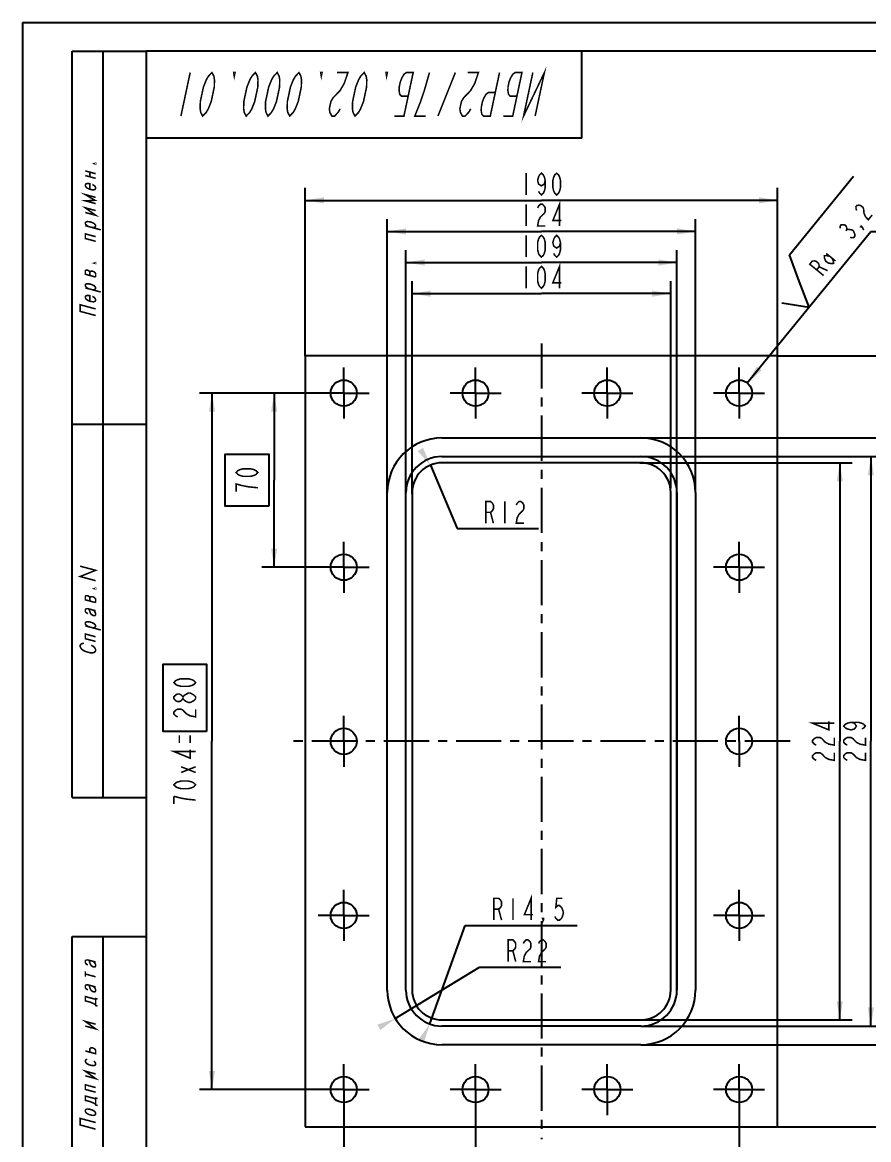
# Model space of a CAD drawing. Header units: millimetres. Extents: x 0 to 210, y 0 to 297.
# Drawn here: x 0 to 136.2, y 117.3 to 297 of the extents above; entities that cross this region are included whole.
import ezdxf

# ---------------------------------------------------------------- set-up
doc = ezdxf.new("R2010")
doc.units = ezdxf.units.MM
doc.header["$LTSCALE"] = 19.36
doc.linetypes.add('CENTER', pattern=[0.6, 0.375, -0.075, 0.075, -0.075])
doc.layers.get('0').update_dxf_attribs({"linetype": 'CONTINUOUS'})
for name, color, linetype in [('ALL_AXIS', 7, 'CONTINUOUS'), ('ALL_DIMENSIONS', 7, 'CONTINUOUS'), ('ALL_ROUND', 7, 'CONTINUOUS'), ('ALL_SURF_FIN', 7, 'CONTINUOUS')]:
    doc.layers.add(name, color=color, linetype=linetype)
doc.styles.get("Standard").update_dxf_attribs({"font": 'txt', "width": 0.7})
doc.dimstyles.new('DIMSTYLE_2', dxfattribs={"dimtxt": 3.5, "dimasz": 3, "dimexe": 0.18, "dimexo": 0.0625, "dimgap": 0.09, "dimtad": 1, "dimlfac": 2.5, "dimdsep": 46, "dimtxsty": 'STANDARD', "dimblk": '_FILLED', "dimblk1": '_FILLED', "dimblk2": '_FILLED', "dimcen": 0.09, "dimadec": 0, "dimazin": 0, "dimtp": 0.5, "dimtm": 0.5, "dimtfac": 1, "dimtofl": 0, "dimtmove": 0, "dimatfit": 3, "dimldrblk": '_FILLED', "dimfxl": 1, "dimtolj": 1, "dimarcsym": 0})
doc.dimstyles.new('DIMSTYLE_3', dxfattribs={"dimtxt": 3.5, "dimasz": 3, "dimexe": 0.18, "dimexo": 0.0625, "dimgap": 0.09, "dimtad": 1, "dimlfac": 2.5, "dimdsep": 46, "dimtxsty": 'STANDARD', "dimblk": '_FILLED', "dimblk1": '_FILLED', "dimblk2": '_FILLED', "dimcen": 0.09, "dimadec": 0, "dimazin": 0, "dimtp": 0.3, "dimtm": 0.3, "dimtfac": 1, "dimtofl": 0, "dimtmove": 0, "dimatfit": 3, "dimldrblk": '_FILLED', "dimfxl": 1, "dimtolj": 1, "dimarcsym": 0})
doc.dimstyles.new('DIMSTYLE_4', dxfattribs={"dimtxt": 3.5, "dimasz": 3, "dimexe": 0.18, "dimexo": 0.0625, "dimgap": 0.09, "dimtad": 1, "dimlfac": 2.5, "dimdsep": 46, "dimtxsty": 'STANDARD', "dimblk": '_FILLED', "dimblk1": '_FILLED', "dimblk2": '_FILLED', "dimcen": 0.09, "dimadec": 0, "dimazin": 0, "dimtp": 0.2, "dimtm": 0.2, "dimtfac": 1, "dimtofl": 0, "dimtmove": 0, "dimatfit": 3, "dimldrblk": '_FILLED', "dimfxl": 1, "dimtolj": 1, "dimarcsym": 0})
doc.dimstyles.new('DIMSTYLE_5', dxfattribs={"dimtxt": 3.5, "dimasz": 3, "dimexe": 0.18, "dimexo": 0.0625, "dimgap": 0.09, "dimtad": 1, "dimtih": 1, "dimtoh": 1, "dimlfac": 2.5, "dimdsep": 46, "dimtxsty": 'STANDARD', "dimblk": '_FILLED', "dimblk1": '_FILLED', "dimblk2": '_FILLED', "dimcen": 0.09, "dimadec": 0, "dimazin": 0, "dimtp": 0.2, "dimtm": 0.2, "dimtfac": 1, "dimtofl": 0, "dimtmove": 0, "dimatfit": 3, "dimldrblk": '_FILLED', "dimfxl": 1, "dimtolj": 1, "dimarcsym": 0})

# ---------------------------------------------------------------- blocks, each defined once
blk = doc.blocks.new('_FILLED')
at = {"color": 0, "linetype": 'ByBlock'}
blk.add_solid([(0, 0), (-1, 0.167), (-1, -0.167)], dxfattribs=at)
blk = doc.blocks.new('*D2')
at = {"layer": 'ALL_DIMENSIONS', "color": 2, "linetype": 'Continuous'}
for p, q in [((45.51, 243.37), (45.51, 270.37)), ((121.51, 243.37), (121.51, 270.37)), ((45.51, 268.37), (83.51, 268.37)), ((121.51, 268.37), (83.51, 268.37))]:
    blk.add_line(p, q, dxfattribs=at)
at = {"layer": 'ALL_DIMENSIONS', "color": 2, "linetype": 'Continuous', "xscale": 3, "yscale": 3, "zscale": 3, "rotation": 180}
blk.add_blockref('_FILLED', (45.51, 268.37), dxfattribs=at)
at = {"layer": 'ALL_DIMENSIONS', "color": 2, "linetype": 'Continuous', "xscale": 3, "yscale": 3, "zscale": 3}
blk.add_blockref('_FILLED', (121.51, 268.37), dxfattribs=at)
blk = doc.blocks.new('*D3')
at = {"layer": 'ALL_DIMENSIONS', "color": 2, "linetype": 'Continuous'}
for p, q in [((121.51, 243.37), (148.51, 243.37)), ((146.51, 243.37), (146.51, 181.37)), ((146.51, 119.37), (146.51, 181.37)), ((121.51, 119.37), (148.51, 119.37))]:
    blk.add_line(p, q, dxfattribs=at)
at = {"layer": 'ALL_DIMENSIONS', "color": 2, "linetype": 'Continuous', "xscale": 3, "yscale": 3, "zscale": 3}
for p, rotation in [((146.51, 243.37), 90), ((146.51, 119.37), 270)]:
    blk.add_blockref('_FILLED', p, dxfattribs=dict(at, rotation=rotation))
blk = doc.blocks.new('*D4')
at = {"layer": 'ALL_DIMENSIONS', "color": 2, "linetype": 'Continuous'}
for p, q in [((62.71, 221.17), (62.71, 255.37)), ((104.31, 222.06), (104.31, 255.37)), ((62.71, 253.37), (83.51, 253.37)), ((104.31, 253.37), (83.51, 253.37))]:
    blk.add_line(p, q, dxfattribs=at)
at = {"layer": 'ALL_DIMENSIONS', "color": 2, "linetype": 'Continuous', "xscale": 3, "yscale": 3, "zscale": 3, "rotation": 180}
blk.add_blockref('_FILLED', (62.71, 253.37), dxfattribs=at)
at = {"layer": 'ALL_DIMENSIONS', "color": 2, "linetype": 'Continuous', "xscale": 3, "yscale": 3, "zscale": 3}
blk.add_blockref('_FILLED', (104.31, 253.37), dxfattribs=at)
blk = doc.blocks.new('*D5')
at = {"layer": 'ALL_DIMENSIONS', "color": 2, "linetype": 'Continuous'}
for p, q in [((99.35, 226.17), (133.51, 226.17)), ((131.51, 226.17), (131.51, 181.37)), ((131.51, 136.57), (131.51, 181.37)), ((99.18, 136.57), (133.51, 136.57))]:
    blk.add_line(p, q, dxfattribs=at)
at = {"layer": 'ALL_DIMENSIONS', "color": 2, "linetype": 'Continuous', "xscale": 3, "yscale": 3, "zscale": 3}
for p, rotation in [((131.51, 226.17), 90), ((131.51, 136.57), 270)]:
    blk.add_blockref('_FILLED', p, dxfattribs=dict(at, rotation=rotation))
blk = doc.blocks.new('*D6')
at = {"layer": 'ALL_DIMENSIONS', "color": 2, "linetype": 'Continuous'}
for p, q in [((65.65, 225.79), (69.94, 215.57)), ((69.94, 215.57), (72.19, 215.57)), ((72.19, 215.57), (83.04, 215.57))]:
    blk.add_line(p, q, dxfattribs=at)
at = {"layer": 'ALL_DIMENSIONS', "color": 2, "linetype": 'Continuous', "xscale": 3, "yscale": 3, "zscale": 3, "rotation": 302.6148730664}
blk.add_blockref('_FILLED', (65.65, 225.79), dxfattribs=at)
blk = doc.blocks.new('*D7')
at = {"layer": 'ALL_DIMENSIONS', "color": 2, "linetype": 'Continuous'}
for p, q in [((61.71, 141.37), (61.71, 260.37)), ((105.31, 141.37), (105.31, 260.37)), ((61.71, 258.37), (83.51, 258.37)), ((105.31, 258.37), (83.51, 258.37))]:
    blk.add_line(p, q, dxfattribs=at)
at = {"layer": 'ALL_DIMENSIONS', "color": 2, "linetype": 'Continuous', "xscale": 3, "yscale": 3, "zscale": 3, "rotation": 180}
blk.add_blockref('_FILLED', (61.71, 258.37), dxfattribs=at)
at = {"layer": 'ALL_DIMENSIONS', "color": 2, "linetype": 'Continuous', "xscale": 3, "yscale": 3, "zscale": 3}
blk.add_blockref('_FILLED', (105.31, 258.37), dxfattribs=at)
blk = doc.blocks.new('*D8')
at = {"layer": 'ALL_DIMENSIONS', "color": 2, "linetype": 'Continuous'}
for p, q in [((99.51, 227.17), (138.51, 227.17)), ((136.51, 227.17), (136.51, 181.37)), ((136.51, 135.57), (136.51, 181.37)), ((99.51, 135.57), (138.51, 135.57))]:
    blk.add_line(p, q, dxfattribs=at)
at = {"layer": 'ALL_DIMENSIONS', "color": 2, "linetype": 'Continuous', "xscale": 3, "yscale": 3, "zscale": 3}
for p, rotation in [((136.51, 227.17), 90), ((136.51, 135.57), 270)]:
    blk.add_blockref('_FILLED', p, dxfattribs=dict(at, rotation=rotation))
blk = doc.blocks.new('*D9')
at = {"layer": 'ALL_DIMENSIONS', "color": 2, "linetype": 'Continuous'}
for p, q in [((116.63, 239), (136.51, 263.37)), ((136.51, 263.37), (138.76, 263.37)), ((138.76, 263.37), (173.87, 263.37))]:
    blk.add_line(p, q, dxfattribs=at)
at = {"layer": 'ALL_DIMENSIONS', "color": 2, "linetype": 'Continuous', "xscale": 3, "yscale": 3, "zscale": 3, "rotation": 230.8067269055}
blk.add_blockref('_FILLED', (116.63, 239), dxfattribs=at)
blk = doc.blocks.new('SYM_10_BL0', base_point=(129.44, 261.71))
at = {"layer": 'ALL_SURF_FIN', "color": 2, "linetype": 'Continuous'}
for p, q in [((123.39, 259.59), (133.72, 272.24)), ((124.98, 255.36), (123.39, 259.59)), ((126.57, 251.18), (124.98, 255.36)), ((122.16, 251.9), (126.57, 251.18))]:
    blk.add_line(p, q, dxfattribs=at)
at = {"layer": 'ALL_SURF_FIN', "color": 2, "linetype": 'Continuous', "const_width": 0.25}
for points in [[(134.23, 266.75), (134.12, 267), (134.1, 267.35), (134.26, 267.54), (134.6, 267.59), (134.87, 267.53), (135.24, 267.23), (135.34, 266.98), (135.37, 266.63), (135.4, 266.29), (135.61, 265.79), (136.09, 265.24), (136.72, 266.02)], [(131.58, 263.88), (131.55, 264.22), (131.71, 264.42), (132.05, 264.46), (132.32, 264.41), (132.51, 264.26), (132.61, 264.01), (132.64, 263.66), (132.98, 263.71), (133.25, 263.65), (133.51, 263.6), (133.7, 263.45), (133.81, 263.2), (133.91, 262.95), (133.94, 262.6), (133.78, 262.41), (133.44, 262.36), (133.17, 262.42)], [(135.13, 264.06), (134.87, 264.12), (134.95, 264.22), (135.13, 264.06), (135.35, 263.57)], [(132.48, 263.47), (132.64, 263.66)], [(130.25, 259.08), (130.47, 258.58), (130.49, 258.23), (130.15, 258.19), (129.62, 258.3), (129.24, 258.6), (129.03, 259.1), (129.01, 259.44), (129.35, 259.49), (129.88, 259.38)], [(129.32, 259.83), (130.81, 258.62)], [(128.9, 256.28), (126.67, 258.1), (127.07, 258.59), (127.41, 258.63), (127.68, 258.58), (128.05, 258.27), (128.16, 258.02), (128.18, 257.68), (127.79, 257.19)], [(128.18, 257.68), (129.54, 257.06)]]:
    blk.add_lwpolyline(points, dxfattribs=at)
blk = doc.blocks.new('*D10')
at = {"layer": 'ALL_DIMENSIONS', "color": 2, "linetype": 'Continuous'}
for p, q in [((99.51, 230.17), (143.51, 230.17)), ((141.51, 230.17), (141.51, 181.37)), ((141.51, 132.57), (141.51, 181.37)), ((99.51, 132.57), (143.51, 132.57))]:
    blk.add_line(p, q, dxfattribs=at)
at = {"layer": 'ALL_DIMENSIONS', "color": 2, "linetype": 'Continuous', "xscale": 3, "yscale": 3, "zscale": 3}
for p, rotation in [((141.51, 230.17), 90), ((141.51, 132.57), 270)]:
    blk.add_blockref('_FILLED', p, dxfattribs=dict(at, rotation=rotation))
blk = doc.blocks.new('*D11')
at = {"layer": 'ALL_DIMENSIONS', "color": 2, "linetype": 'Continuous'}
for p, q in [((58.71, 221.37), (58.71, 265.37)), ((108.31, 221.37), (108.31, 265.37)), ((58.71, 263.37), (83.51, 263.37)), ((108.31, 263.37), (83.51, 263.37))]:
    blk.add_line(p, q, dxfattribs=at)
at = {"layer": 'ALL_DIMENSIONS', "color": 2, "linetype": 'Continuous', "xscale": 3, "yscale": 3, "zscale": 3, "rotation": 180}
blk.add_blockref('_FILLED', (58.71, 263.37), dxfattribs=at)
at = {"layer": 'ALL_DIMENSIONS', "color": 2, "linetype": 'Continuous', "xscale": 3, "yscale": 3, "zscale": 3}
blk.add_blockref('_FILLED', (108.31, 263.37), dxfattribs=at)
blk = doc.blocks.new('*D12')
at = {"layer": 'ALL_DIMENSIONS', "color": 2, "linetype": 'Continuous'}
for p, q in [((60, 136.77), (73.53, 145.06)), ((73.53, 145.06), (75.78, 145.06)), ((75.78, 145.06), (86.63, 145.06))]:
    blk.add_line(p, q, dxfattribs=at)
at = {"layer": 'ALL_DIMENSIONS', "color": 2, "linetype": 'Continuous', "xscale": 3, "yscale": 3, "zscale": 3, "rotation": 27.7220047114}
blk.add_blockref('_FILLED', (60, 136.77), dxfattribs=at)
blk = doc.blocks.new('*D13')
at = {"layer": 'ALL_DIMENSIONS', "color": 2, "linetype": 'Continuous'}
for p, q in [((65.54, 135.91), (71.25, 151.74)), ((71.25, 151.74), (73.5, 151.74)), ((73.5, 151.74), (89.25, 151.74))]:
    blk.add_line(p, q, dxfattribs=at)
at = {"layer": 'ALL_DIMENSIONS', "color": 2, "linetype": 'Continuous', "xscale": 3, "yscale": 3, "zscale": 3, "rotation": 63.2788683513}
blk.add_blockref('_FILLED', (65.54, 135.91), dxfattribs=at)
blk = doc.blocks.new('*D14')
at = {"layer": 'ALL_DIMENSIONS', "color": 2, "linetype": 'Continuous'}
for p, q in [((47.61, 237.37), (28.51, 237.37)), ((30.51, 237.37), (30.51, 181.37)), ((30.51, 125.37), (30.51, 181.37)), ((47.61, 125.37), (28.51, 125.37))]:
    blk.add_line(p, q, dxfattribs=at)
at = {"layer": 'ALL_DIMENSIONS', "color": 2, "linetype": 'Continuous', "xscale": 3, "yscale": 3, "zscale": 3}
for p, rotation in [((30.51, 237.37), 90), ((30.51, 125.37), 270)]:
    blk.add_blockref('_FILLED', p, dxfattribs=dict(at, rotation=rotation))
blk = doc.blocks.new('*D15')
at = {"layer": 'ALL_DIMENSIONS', "color": 2, "linetype": 'Continuous'}
for p, q in [((47.61, 237.37), (38.51, 237.37)), ((40.51, 237.37), (40.51, 223.37)), ((40.51, 209.37), (40.51, 223.37)), ((47.61, 209.37), (38.51, 209.37))]:
    blk.add_line(p, q, dxfattribs=at)
at = {"layer": 'ALL_DIMENSIONS', "color": 2, "linetype": 'Continuous', "xscale": 3, "yscale": 3, "zscale": 3}
for p, rotation in [((40.51, 237.37), 90), ((40.51, 209.37), 270)]:
    blk.add_blockref('_FILLED', p, dxfattribs=dict(at, rotation=rotation))
blk = doc.blocks.new('*D16')
at = {"layer": 'ALL_DIMENSIONS', "color": 2, "linetype": 'Continuous'}
for p, q in [((51.71, 121.27), (51.71, 97.37)), ((115.31, 121.27), (115.31, 97.37)), ((51.71, 99.37), (83.51, 99.37)), ((115.31, 99.37), (83.51, 99.37))]:
    blk.add_line(p, q, dxfattribs=at)
at = {"layer": 'ALL_DIMENSIONS', "color": 2, "linetype": 'Continuous', "xscale": 3, "yscale": 3, "zscale": 3, "rotation": 180}
blk.add_blockref('_FILLED', (51.71, 99.37), dxfattribs=at)
at = {"layer": 'ALL_DIMENSIONS', "color": 2, "linetype": 'Continuous', "xscale": 3, "yscale": 3, "zscale": 3}
blk.add_blockref('_FILLED', (115.31, 99.37), dxfattribs=at)
blk = doc.blocks.new('*D17')
at = {"layer": 'ALL_DIMENSIONS', "color": 2, "linetype": 'Continuous'}
for p, q in [((51.71, 121.27), (51.71, 107.37)), ((72.91, 121.27), (72.91, 107.37)), ((51.71, 109.37), (62.31, 109.37)), ((72.91, 109.37), (62.31, 109.37))]:
    blk.add_line(p, q, dxfattribs=at)
at = {"layer": 'ALL_DIMENSIONS', "color": 2, "linetype": 'Continuous', "xscale": 3, "yscale": 3, "zscale": 3, "rotation": 180}
blk.add_blockref('_FILLED', (51.71, 109.37), dxfattribs=at)
at = {"layer": 'ALL_DIMENSIONS', "color": 2, "linetype": 'Continuous', "xscale": 3, "yscale": 3, "zscale": 3}
blk.add_blockref('_FILLED', (72.91, 109.37), dxfattribs=at)

msp = doc.modelspace()

# ---------------------------------------------------------------- linework, layer by layer
at = {"color": 7, "linetype": 'Continuous'}
for p, q in [((0, 297), (0, 0)), ((0, 297), (210, 297)), ((8, 172.3499), (8, 292.3499)), ((8, 292.3499), (20, 292.3499)), ((13, 172.3499), (13, 292.3499)), ((90, 292.3499), (20, 292.3499)), ((20, 278.3499), (20, 292.3499)), ((20, 172.3499), (20, 292.3499)), ((20, 5), (20, 292.3499)), ((205, 292.3499), (20, 292.3499)), ((90, 278.3499), (90, 292.3499)), ((90, 278.3499), (20, 278.3499)), ((45.5078, 243.3692), (45.5078, 119.3692)), ((121.5078, 243.3692), (45.5078, 243.3692)), ((121.5078, 119.3692), (121.5078, 243.3692)), ((8, 232.3499), (20, 232.3499)), ((67.5078, 230.1692), (99.5078, 230.1692)), ((67.5078, 227.1692), (99.5078, 227.1692)), ((58.7078, 141.3692), (58.7078, 221.3692)), ((61.7078, 141.3692), (61.7078, 221.3692)), ((105.3078, 221.3692), (105.3078, 141.3692)), ((108.3078, 221.3692), (108.3078, 141.3692)), ((8, 172.3499), (20, 172.3499)), ((8, 5), (8, 150)), ((8, 150), (20, 150)), ((13, 5), (13, 150)), ((20, 5), (20, 150)), ((99.5078, 135.5692), (67.5078, 135.5692)), ((99.5078, 132.5692), (67.5078, 132.5692)), ((45.5078, 119.3692), (121.5078, 119.3692))]:
    msp.add_line(p, q, dxfattribs=at)
at = {"color": 2, "linetype": 'Continuous', "const_width": 0.25}
for points in [[(82.4965, 281.9281), (83.9844, 288.9281), (80.6371, 281.9281), (82.125, 288.9281)], [(25.5121, 281.9281), (27, 288.9281)], [(30.5, 288.9281), (30.8135, 288.3448), (30.9083, 287.7614), (30.879, 286.5948), (30.3831, 284.2614), (29.9163, 283.0948), (29.5736, 282.5114), (29.0121, 281.9281), (28.6986, 282.5114), (28.6038, 283.0948), (28.6331, 284.2614), (29.129, 286.5948), (29.5958, 287.7614), (29.9385, 288.3448), (30.5, 288.9281)], [(34, 288.9281), (34.2187, 288.9281), (34.0948, 288.3448), (34, 288.9281)], [(37.5, 288.9281), (37.8135, 288.3448), (37.9083, 287.7614), (37.879, 286.5948), (37.3831, 284.2614), (36.9163, 283.0948), (36.5736, 282.5114), (36.0121, 281.9281), (35.6986, 282.5114), (35.6038, 283.0948), (35.6331, 284.2614), (36.129, 286.5948), (36.5958, 287.7614), (36.9385, 288.3448), (37.5, 288.9281)], [(41, 288.9281), (41.3135, 288.3448), (41.4083, 287.7614), (41.379, 286.5948), (40.8831, 284.2614), (40.4163, 283.0948), (40.0736, 282.5114), (39.5121, 281.9281), (39.1986, 282.5114), (39.1038, 283.0948), (39.1331, 284.2614), (39.629, 286.5948), (40.0958, 287.7614), (40.4385, 288.3448), (41, 288.9281)], [(44.5, 288.9281), (44.8135, 288.3448), (44.9083, 287.7614), (44.879, 286.5948), (44.3831, 284.2614), (43.9163, 283.0948), (43.5736, 282.5114), (43.0121, 281.9281), (42.6986, 282.5114), (42.6038, 283.0948), (42.6331, 284.2614), (43.129, 286.5948), (43.5958, 287.7614), (43.9385, 288.3448), (44.5, 288.9281)], [(48, 288.9281), (48.2188, 288.9281), (48.0948, 288.3448), (48, 288.9281)], [(51.1351, 283.0948), (50.7923, 282.5114), (50.2308, 281.9281), (49.7934, 281.9281), (49.4798, 282.5114), (49.3851, 283.0948), (49.6331, 284.2614), (49.9758, 284.8448), (50.5373, 285.4281), (51.0988, 286.0114), (51.7843, 287.1781), (52.375, 288.9281), (50.625, 288.9281)], [(55, 288.9281), (55.3135, 288.3448), (55.4083, 287.7614), (55.379, 286.5948), (54.8831, 284.2614), (54.4163, 283.0948), (54.0736, 282.5114), (53.5121, 281.9281), (53.1986, 282.5114), (53.1038, 283.0948), (53.1331, 284.2614), (53.629, 286.5948), (54.0958, 287.7614), (54.4385, 288.3448), (55, 288.9281)], [(58.5, 288.9281), (58.7187, 288.9281), (58.5948, 288.3448), (58.5, 288.9281)], [(62.0691, 285.1364), (60.9753, 285.1364), (60.7092, 285.4281), (60.6144, 286.0114), (60.629, 286.5948), (60.815, 287.4698), (61.0484, 288.0531), (61.3911, 288.6364), (61.7812, 288.9281), (62.875, 288.9281), (61.3871, 281.9281), (59.8558, 281.9281)], [(65.5, 288.9281), (64.6613, 286.0114), (64.0706, 284.2614), (63.6038, 283.0948), (63.1371, 281.9281), (64.8871, 281.9281)], [(69.6562, 288.9281), (66.8559, 281.9281)], [(72.1351, 283.0948), (71.7923, 282.5114), (71.2309, 281.9281), (70.7934, 281.9281), (70.4798, 282.5114), (70.3851, 283.0948), (70.6331, 284.2614), (70.9758, 284.8448), (71.5373, 285.4281), (72.0988, 286.0114), (72.7843, 287.1781), (73.375, 288.9281), (71.625, 288.9281)], [(76.0837, 285.7198), (74.9899, 285.7198), (74.5998, 285.4281), (74.2571, 284.8448), (74.0237, 284.2614), (73.8377, 283.3864), (73.8231, 282.8031), (73.9178, 282.2198), (74.184, 281.9281), (75.2777, 281.9281), (76.7656, 288.9281)], [(79.5691, 285.1364), (78.4753, 285.1364), (78.2092, 285.4281), (78.1144, 286.0114), (78.129, 286.5948), (78.315, 287.4698), (78.5484, 288.0531), (78.8911, 288.6364), (79.2812, 288.9281), (80.375, 288.9281), (78.8871, 281.9281), (77.3559, 281.9281)], [(10.1274, 273.109), (11.7941, 272.6624)], [(11.7941, 274.3499), (11.7941, 274.2249), (11.5858, 274.2807), (11.7941, 274.3499)], [(10.1274, 272.359), (11.7941, 271.9124)], [(10.8566, 272.1636), (10.8566, 272.9136)], [(11.7941, 267.8499), (10.1274, 268.2965), (11.6899, 268.3778), (10.1274, 269.2965), (11.7941, 268.8499)], [(11.2733, 270.9269), (11.4816, 270.8086), (11.6899, 270.6278), (11.7941, 270.4124), (11.7941, 270.2874), (11.6899, 270.1278), (11.4816, 270.0586), (11.1691, 270.0799), (10.7524, 270.1915), (10.4399, 270.3377), (10.2316, 270.5186), (10.1274, 270.734), (10.1274, 270.859), (10.2316, 271.0186), (10.4399, 271.0877), (10.7524, 271.0665), (10.8566, 271.0386), (10.8566, 270.1636)], [(10.1274, 266.4215), (11.7941, 265.9749), (10.1274, 267.1715), (11.7941, 266.7249)], [(10.6483, 264.1569), (10.4399, 264.2753), (10.2316, 264.4561), (10.1274, 264.609), (10.1274, 264.7965), (10.2316, 264.8936), (10.4399, 264.9628), (10.7524, 264.9415), (11.1691, 264.8299), (11.4816, 264.6836), (11.6899, 264.5028), (11.7941, 264.3499), (11.7941, 264.2249), (11.6899, 264.0653), (11.4816, 263.9961), (11.2733, 263.9895)], [(10.1274, 264.2965), (12.6274, 263.6266)], [(11.7941, 261.7874), (10.1274, 262.234), (10.1274, 262.984), (11.7941, 262.5374)], [(11.7941, 256.0374), (10.1274, 256.484), (10.1274, 257.0465), (10.2316, 257.1436), (10.4399, 257.1502), (10.5441, 257.1223), (10.7524, 257.004), (10.8566, 256.8511), (10.8566, 256.2886)], [(11.7941, 256.0374), (11.7941, 256.5999), (11.6899, 256.7528), (11.5858, 256.8432), (11.3774, 256.9615), (11.2733, 256.9895), (11.0649, 256.9828), (10.9608, 256.9482), (10.8566, 256.8511)], [(11.7941, 258.3499), (11.7941, 258.2249), (11.5858, 258.2807), (11.7941, 258.3499)], [(10.6483, 254.1569), (10.4399, 254.2752), (10.2316, 254.4561), (10.1274, 254.609), (10.1274, 254.7965), (10.2316, 254.8936), (10.4399, 254.9627), (10.7524, 254.9415), (11.1691, 254.8299), (11.4816, 254.6836), (11.6899, 254.5028), (11.7941, 254.3499), (11.7941, 254.2249), (11.6899, 254.0653), (11.4816, 253.9961), (11.2733, 253.9895)], [(10.1274, 254.2965), (12.6274, 253.6266)], [(11.7941, 249.8499), (9.2941, 250.5198), (9.2941, 251.5823), (11.7941, 250.9124)], [(11.2733, 252.927), (11.4816, 252.8086), (11.6899, 252.6278), (11.7941, 252.4124), (11.7941, 252.2874), (11.6899, 252.1278), (11.4816, 252.0586), (11.1691, 252.0799), (10.7524, 252.1915), (10.4399, 252.3377), (10.2316, 252.5186), (10.1274, 252.734), (10.1274, 252.859), (10.2316, 253.0186), (10.4399, 253.0877), (10.7524, 253.0665), (10.8566, 253.0386), (10.8566, 252.1636)], [(11.7941, 207.2041), (9.2941, 207.8739), (11.7941, 208.8707), (9.2941, 209.5406)], [(11.7941, 203.6832), (10.1274, 204.1298), (10.1274, 204.6923), (10.2316, 204.7894), (10.4399, 204.7961), (10.5441, 204.7682), (10.7524, 204.6498), (10.8566, 204.4969), (10.8566, 203.9344)], [(11.7941, 205.9957), (11.7941, 205.8707), (11.5858, 205.9266), (11.7941, 205.9957)], [(11.7941, 203.6832), (11.7941, 204.2457), (11.6899, 204.3986), (11.5858, 204.4891), (11.3774, 204.6074), (11.2733, 204.6353), (11.0649, 204.6286), (10.9608, 204.594), (10.8566, 204.4969)], [(10.5441, 201.8932), (10.3358, 202.0115), (10.2316, 202.1019), (10.1274, 202.2548), (10.1274, 202.5673), (10.2316, 202.6644), (10.3358, 202.699), (10.5441, 202.7057), (11.6899, 202.3986), (11.7941, 202.4332)], [(10.6483, 202.6778), (10.7524, 202.5873), (10.8566, 202.2469), (10.9608, 201.969), (11.0649, 201.8161), (11.1691, 201.7257), (11.3774, 201.6074), (11.4816, 201.5795), (11.6899, 201.5862), (11.7941, 201.7457), (11.7941, 201.9332), (11.6899, 202.1487), (11.5858, 202.3016), (11.3774, 202.4824)], [(10.6483, 199.8028), (10.4399, 199.9211), (10.2316, 200.1019), (10.1274, 200.2548), (10.1274, 200.4423), (10.2316, 200.5394), (10.4399, 200.6086), (10.7524, 200.5873), (11.1691, 200.4757), (11.4816, 200.3295), (11.6899, 200.1487), (11.7941, 199.9957), (11.7941, 199.8707), (11.6899, 199.7111), (11.4816, 199.642), (11.2733, 199.6353)], [(10.1274, 199.9423), (12.6274, 199.2724)], [(11.7941, 197.4332), (10.1274, 197.8798), (10.1274, 198.6298), (11.7941, 198.1832)], [(9.9191, 197.1231), (9.7108, 197.1165), (9.5024, 197.0473), (9.3983, 196.9502), (9.2941, 196.7906), (9.2941, 196.6031), (9.3983, 196.3877), (9.5024, 196.2348), (9.7108, 196.054), (9.9191, 195.9356), (10.2316, 195.7894), (10.8566, 195.6219), (11.1691, 195.6007), (11.3774, 195.6074), (11.5858, 195.6766), (11.6899, 195.7736), (11.7941, 195.9332), (11.7941, 196.1207), (11.6899, 196.3361), (11.5858, 196.489), (11.3774, 196.6699), (11.0649, 196.8161)], [(10.5441, 145.3974), (10.3358, 145.5158), (10.2316, 145.6062), (10.1274, 145.7591), (10.1274, 146.0716), (10.2316, 146.1687), (10.3358, 146.2033), (10.5441, 146.2099), (11.6899, 145.9029), (11.7941, 145.9375)], [(10.6483, 146.182), (10.7524, 146.0916), (10.8566, 145.7512), (10.9608, 145.4733), (11.0649, 145.3204), (11.1691, 145.23), (11.3774, 145.1116), (11.4816, 145.0837), (11.6899, 145.0904), (11.7941, 145.25), (11.7941, 145.4375), (11.6899, 145.6529), (11.5858, 145.8058), (11.3774, 145.9867)], [(10.1274, 143.5091), (10.1274, 144.3841)], [(10.1274, 143.9466), (11.7941, 143.5)], [(10.5441, 141.3974), (10.3358, 141.5158), (10.2316, 141.6062), (10.1274, 141.7591), (10.1274, 142.0716), (10.2316, 142.1687), (10.3358, 142.2033), (10.5441, 142.2099), (11.6899, 141.9029), (11.7941, 141.9375)], [(10.6483, 142.182), (10.7524, 142.0916), (10.8566, 141.7512), (10.9608, 141.4733), (11.0649, 141.3204), (11.1691, 141.23), (11.3774, 141.1116), (11.4816, 141.0837), (11.6899, 141.0904), (11.7941, 141.25), (11.7941, 141.4375), (11.6899, 141.6529), (11.5858, 141.8058), (11.3774, 141.9866)], [(11.7941, 139), (11.5858, 139.1183), (11.3774, 139.2366), (10.8566, 139.4387), (10.1274, 139.6341), (10.1274, 140.3216), (11.7941, 139.875)], [(12.1066, 138.7913), (11.7941, 138.875), (11.7941, 140), (12.1066, 139.9163)], [(10.1274, 135.5716), (11.7941, 135.125), (10.1274, 136.3216), (11.7941, 135.875)], [(10.1274, 131.5716), (11.7941, 131.125), (11.7941, 131.6875), (11.6899, 131.8404), (11.5858, 131.9308), (11.3774, 132.0491), (11.2733, 132.0771), (11.0649, 132.0704), (10.9608, 132.0358), (10.8566, 131.9387), (10.8566, 131.3762)], [(10.4399, 130.2379), (10.2316, 130.1687), (10.1274, 130.0091), (10.1274, 129.8841), (10.2316, 129.6687), (10.4399, 129.4878), (10.7524, 129.3416), (11.1691, 129.23), (11.4816, 129.2087), (11.6899, 129.2779), (11.7941, 129.4375), (11.7941, 129.5625), (11.6899, 129.7779), (11.4816, 129.9587)], [(10.1274, 127.5716), (11.7941, 127.125), (10.1274, 128.3216), (11.7941, 127.875)], [(11.7941, 124.9375), (10.1274, 125.3841), (10.1274, 126.1341), (11.7941, 125.6875)], [(11.7941, 123), (11.5858, 123.1183), (11.3774, 123.2366), (10.8566, 123.4387), (10.1274, 123.6341), (10.1274, 124.3216), (11.7941, 123.875)], [(12.1066, 122.7913), (11.7941, 122.875), (11.7941, 124), (12.1066, 123.9163)], [(10.7524, 121.3416), (10.4399, 121.4878), (10.2316, 121.6687), (10.1274, 121.8841), (10.1274, 122.0091), (10.2316, 122.1687), (10.4399, 122.2378), (10.7524, 122.2166), (11.1691, 122.105), (11.4816, 121.9587), (11.6899, 121.7779), (11.7941, 121.5625), (11.7941, 121.4375), (11.6899, 121.2779), (11.4816, 121.2087), (11.1691, 121.23), (10.7524, 121.3416)], [(11.7941, 119), (9.2941, 119.6699), (9.2941, 120.7324), (11.7941, 120.0625)]]:
    msp.add_lwpolyline(points, dxfattribs=at)
at = {"color": 7, "linetype": 'Continuous'}
for centre, radius, start, end in [((67.5078, 221.3692), 8.8, 90, 180), ((99.5078, 221.3692), 8.8, 0, 90), ((67.5078, 221.3692), 5.8, 90, 180), ((99.5078, 221.3692), 5.8, 0, 90), ((67.5078, 141.3692), 8.8, 180, 270), ((67.5078, 141.3692), 5.8, 180, 270), ((99.5078, 141.3692), 8.8, 270, 360), ((99.5078, 141.3692), 5.8, 270, 360)]:
    msp.add_arc(centre, radius, start, end, dxfattribs=at)
at = {"layer": 'ALL_AXIS', "color": 7, "linetype": 'CENTER'}
for p, q in [((83.5078, 245.3692), (83.5078, 117.3692)), ((51.7078, 237.3692), (51.7078, 241.4692)), ((72.9078, 237.3692), (72.9078, 241.4692)), ((94.1078, 237.3692), (94.1078, 241.4692)), ((115.3078, 237.3692), (115.3078, 241.4692)), ((51.7078, 237.3692), (47.6078, 237.3692)), ((51.7078, 237.3692), (51.7078, 233.2692)), ((51.7078, 237.3692), (55.8078, 237.3692)), ((72.9078, 237.3692), (68.8078, 237.3692)), ((72.9078, 237.3692), (72.9078, 233.2692)), ((72.9078, 237.3692), (77.0078, 237.3692)), ((94.1078, 237.3692), (90.0078, 237.3692)), ((94.1078, 237.3692), (94.1078, 233.2692)), ((94.1078, 237.3692), (98.2078, 237.3692)), ((115.3078, 237.3692), (111.2078, 237.3692)), ((115.3078, 237.3692), (115.3078, 233.2692)), ((115.3078, 237.3692), (119.4078, 237.3692)), ((51.7078, 209.3692), (51.7078, 213.4692)), ((115.3078, 209.3692), (115.3078, 213.4692)), ((51.7078, 209.3692), (47.6078, 209.3692)), ((51.7078, 209.3692), (51.7078, 205.2692)), ((51.7078, 209.3692), (55.8078, 209.3692)), ((115.3078, 209.3692), (111.2078, 209.3692)), ((115.3078, 209.3692), (119.4078, 209.3692)), ((115.3078, 209.3692), (115.3078, 205.2692)), ((51.7078, 181.3692), (51.7078, 185.4692)), ((115.3078, 181.3692), (115.3078, 185.4692)), ((123.5078, 181.3692), (43.5078, 181.3692)), ((51.7078, 181.3692), (51.7078, 177.2692)), ((115.3078, 181.3692), (115.3078, 177.2692)), ((51.7078, 153.3692), (51.7078, 157.4692)), ((115.3078, 153.3692), (115.3078, 157.4692)), ((51.7078, 153.3692), (47.6078, 153.3692)), ((51.7078, 153.3692), (51.7078, 149.2692)), ((51.7078, 153.3692), (55.8078, 153.3692)), ((115.3078, 153.3692), (111.2078, 153.3692)), ((115.3078, 153.3692), (119.4078, 153.3692)), ((115.3078, 153.3692), (115.3078, 149.2692)), ((51.7078, 125.3692), (51.7078, 129.4692)), ((72.9078, 125.3692), (72.9078, 129.4692)), ((94.1078, 125.3692), (94.1078, 129.4692)), ((115.3078, 125.3692), (115.3078, 129.4692)), ((51.7078, 125.3692), (47.6078, 125.3692)), ((51.7078, 125.3692), (55.8078, 125.3692)), ((51.7078, 125.3692), (51.7078, 121.2692)), ((72.9078, 125.3692), (68.8078, 125.3692)), ((72.9078, 125.3692), (77.0078, 125.3692)), ((72.9078, 125.3692), (72.9078, 121.2692)), ((94.1078, 125.3692), (90.0078, 125.3692)), ((94.1078, 125.3692), (98.2078, 125.3692)), ((94.1078, 125.3692), (94.1078, 121.2692)), ((115.3078, 125.3692), (111.2078, 125.3692)), ((115.3078, 125.3692), (119.4078, 125.3692)), ((115.3078, 125.3692), (115.3078, 121.2692))]:
    msp.add_line(p, q, dxfattribs=at)
at = {"layer": 'ALL_AXIS', "color": 7, "linetype": 'Continuous'}
for centre in [(51.7078, 237.3692), (72.9078, 237.3692), (94.1078, 237.3692), (115.3078, 237.3692), (51.7078, 209.3692), (115.3078, 209.3692), (51.7078, 181.3692), (115.3078, 181.3692), (51.7078, 153.3692), (115.3078, 153.3692), (51.7078, 125.3692), (72.9078, 125.3692), (94.1078, 125.3692), (115.3078, 125.3692)]:
    msp.add_circle(centre, 2.1, dxfattribs=at)
at = {"layer": 'ALL_DIMENSIONS', "color": 2, "linetype": 'Continuous', "const_width": 0.25}
for points in [[(81.0578, 272.7442), (81.0578, 269.2442)], [(84.1203, 271.5775), (83.9671, 270.9942), (83.5078, 270.7025), (83.0484, 270.9942), (82.8953, 271.5775), (83.0484, 272.1609), (83.2015, 272.4526), (83.5078, 272.7442), (83.814, 272.4526), (83.9671, 272.1609), (84.1203, 271.5775), (84.1203, 270.4109), (83.9671, 269.8276), (83.814, 269.5359), (83.5078, 269.2442), (83.2015, 269.5359), (83.0484, 269.8276)], [(85.9578, 269.2442), (85.6515, 269.5359), (85.4984, 269.8276), (85.3453, 270.4109), (85.3453, 271.5775), (85.4984, 272.1609), (85.6515, 272.4526), (85.9578, 272.7442), (86.264, 272.4526), (86.4171, 272.1609), (86.5703, 271.5775), (86.5703, 270.4109), (86.4171, 269.8276), (86.264, 269.5359), (85.9578, 269.2442)], [(81.0578, 267.7442), (81.0578, 264.2442)], [(82.8953, 267.1609), (83.0484, 267.4525), (83.3546, 267.7442), (83.6609, 267.7442), (83.9671, 267.4525), (84.1203, 267.1609), (84.1203, 266.5775), (83.9671, 266.2859)], [(86.4171, 264.2442), (86.4171, 267.7442), (85.3453, 265.1192), (86.7234, 265.1192)], [(83.9671, 266.2859), (83.3546, 265.7026), (83.0484, 265.1192), (82.8953, 264.2442), (84.1203, 264.2442)], [(81.0578, 262.7442), (81.0578, 259.2442)], [(83.5078, 259.2442), (83.2015, 259.5359), (83.0484, 259.8275), (82.8953, 260.4109), (82.8953, 261.5776), (83.0484, 262.1609), (83.2015, 262.4525), (83.5078, 262.7442), (83.814, 262.4525), (83.9671, 262.1609), (84.1203, 261.5776), (84.1203, 260.4109), (83.9671, 259.8275), (83.814, 259.5359), (83.5078, 259.2442)], [(86.5703, 261.5776), (86.4171, 260.9942), (85.9578, 260.7026), (85.4984, 260.9942), (85.3453, 261.5776), (85.4984, 262.1609), (85.6515, 262.4525), (85.9578, 262.7442), (86.264, 262.4525), (86.4171, 262.1609), (86.5703, 261.5776), (86.5703, 260.4109), (86.4171, 259.8275), (86.264, 259.5359), (85.9578, 259.2442), (85.6515, 259.5359), (85.4984, 259.8275)], [(81.0578, 257.7442), (81.0578, 254.2442)], [(83.5078, 254.2442), (83.2015, 254.5359), (83.0484, 254.8275), (82.8953, 255.4109), (82.8953, 256.5776), (83.0484, 257.1609), (83.2015, 257.4526), (83.5078, 257.7442), (83.814, 257.4526), (83.9671, 257.1609), (84.1203, 256.5776), (84.1203, 255.4109), (83.9671, 254.8275), (83.814, 254.5359), (83.5078, 254.2442)], [(86.4171, 254.2442), (86.4171, 257.7442), (85.3453, 255.1192), (86.7234, 255.1192)], [(37.8828, 224.5942), (37.5911, 224.288), (37.2994, 224.1348), (36.7161, 223.9817), (35.5494, 223.9817), (34.9661, 224.1348), (34.6744, 224.288), (34.3828, 224.5942), (34.6744, 224.9005), (34.9661, 225.0536), (35.5494, 225.2067), (36.7161, 225.2067), (37.2994, 225.0536), (37.5911, 224.9005), (37.8828, 224.5942)], [(35.5494, 222.4505), (34.3828, 222.7567), (34.3828, 221.5317)], [(37.8828, 222.1442), (36.4244, 222.2973), (35.5494, 222.4505)], [(74.556, 216.4432), (74.556, 219.9432), (75.3216, 219.9432), (75.6279, 219.6515), (75.781, 219.3598), (75.781, 218.7765), (75.6279, 218.4848), (75.3216, 218.1931), (74.556, 218.1931)], [(77.6185, 219.9432), (77.6185, 216.4432)], [(79.456, 219.3598), (79.6091, 219.6515), (79.9154, 219.9432), (80.2216, 219.9432), (80.5279, 219.6515), (80.681, 219.3598), (80.681, 218.7765), (80.5279, 218.4848), (79.9154, 217.9015)], [(75.3216, 218.1931), (75.781, 216.4432)], [(79.9154, 217.9015), (79.6091, 217.3181), (79.456, 216.4432), (80.681, 216.4432)], [(27.8828, 190.8192), (27.5911, 190.513), (27.2994, 190.3598), (26.7161, 190.2067), (25.5494, 190.2067), (24.9661, 190.3598), (24.6744, 190.513), (24.3828, 190.8192), (24.6744, 191.1255), (24.9661, 191.2786), (25.5494, 191.4317), (26.7161, 191.4317), (27.2994, 191.2786), (27.5911, 191.1255), (27.8828, 190.8192)], [(25.8411, 188.2161), (25.5494, 187.9098), (25.2578, 187.7567), (24.9661, 187.7567), (24.6744, 187.9098), (24.3828, 188.2161), (24.3828, 188.5223), (24.6744, 188.8286), (24.9661, 188.9817), (25.2578, 188.9817), (25.5494, 188.8286), (25.8411, 188.5223)], [(26.7161, 187.6036), (26.1328, 187.9098), (25.8411, 188.2161), (25.8411, 188.5223), (26.1328, 188.8286)], [(26.1328, 188.8286), (26.7161, 189.1348), (27.0078, 189.1348), (27.5911, 188.8286)], [(27.5911, 188.8286), (27.8828, 188.5223), (27.8828, 188.2161)], [(27.0078, 187.6036), (26.7161, 187.6036)], [(27.8828, 188.2161), (27.5911, 187.9098), (27.0078, 187.6036)], [(24.9661, 185.3067), (24.6744, 185.4598), (24.3828, 185.7661), (24.3828, 186.0723), (24.6744, 186.3786), (24.9661, 186.5317), (25.5494, 186.5317), (25.8411, 186.3786), (26.4244, 185.7661)], [(26.4244, 185.7661), (27.0078, 185.4598), (27.8828, 185.3067), (27.8828, 186.5317)], [(130.6327, 184.2786), (127.1328, 184.2786), (129.7578, 183.2067), (129.7578, 184.5848)], [(133.2994, 184.4317), (133.8828, 184.2786), (134.1744, 183.8192), (133.8828, 183.3598), (133.2994, 183.2067), (132.7161, 183.3598), (132.4244, 183.513), (132.1328, 183.8192), (132.4244, 184.1255), (132.7161, 184.2786), (133.2994, 184.4317), (134.4661, 184.4317), (135.0494, 184.2786), (135.3411, 184.1255), (135.6328, 183.8192), (135.3411, 183.513), (135.0494, 183.3598)], [(25.2578, 181.1067), (25.2578, 182.3317)], [(27.0078, 181.1067), (27.0078, 182.3317)], [(127.7161, 180.7567), (127.4244, 180.9098), (127.1328, 181.2161), (127.1328, 181.5223), (127.4244, 181.8286), (127.7161, 181.9817), (128.2994, 181.9817), (128.5911, 181.8286)], [(128.5911, 181.8286), (129.1744, 181.2161), (129.7578, 180.9098), (130.6327, 180.7567), (130.6327, 181.9817)], [(132.7161, 180.7567), (132.4244, 180.9098), (132.1328, 181.2161), (132.1328, 181.5223), (132.4244, 181.8286), (132.7161, 181.9817), (133.2994, 181.9817), (133.5911, 181.8286)], [(133.5911, 181.8286), (134.1744, 181.2161), (134.7577, 180.9098), (135.6328, 180.7567), (135.6328, 181.9817)], [(27.8828, 179.7286), (24.3828, 179.7286), (27.0078, 178.6567), (27.0078, 180.0348)], [(127.7161, 178.3067), (127.4244, 178.4598), (127.1328, 178.7661), (127.1328, 179.0723), (127.4244, 179.3786), (127.7161, 179.5317), (128.2994, 179.5317), (128.5911, 179.3786)], [(128.5911, 179.3786), (129.1744, 178.7661), (129.7578, 178.4598), (130.6327, 178.3067), (130.6327, 179.5317)], [(132.7161, 178.3067), (132.4244, 178.4598), (132.1328, 178.7661), (132.1328, 179.0723), (132.4244, 179.3786), (132.7161, 179.5317), (133.2994, 179.5317), (133.5911, 179.3786)], [(133.5911, 179.3786), (134.1744, 178.7661), (134.7577, 178.4598), (135.6328, 178.3067), (135.6328, 179.5317)], [(27.8828, 176.3598), (25.5494, 177.2786)], [(25.5494, 176.3598), (27.8828, 177.2786)], [(27.8828, 174.3692), (27.5911, 174.063), (27.2994, 173.9098), (26.7161, 173.7567), (25.5494, 173.7567), (24.9661, 173.9098), (24.6744, 174.063), (24.3828, 174.3692), (24.6744, 174.6755), (24.9661, 174.8286), (25.5494, 174.9817), (26.7161, 174.9817), (27.2994, 174.8286), (27.5911, 174.6755), (27.8828, 174.3692)], [(24.3828, 172.5317), (24.3828, 171.3067)], [(27.8828, 171.9192), (26.4244, 172.0723), (25.5494, 172.2255), (24.3828, 172.5317)], [(81.8391, 152.6165), (81.8391, 156.1165), (80.7672, 153.4915), (82.1454, 153.4915)], [(75.8672, 152.6165), (75.8672, 156.1165), (76.6328, 156.1165), (76.9391, 155.8248), (77.0922, 155.5331), (77.0922, 154.9498), (76.9391, 154.6581), (76.6328, 154.3665), (75.8672, 154.3665)], [(78.9297, 156.1165), (78.9297, 152.6165)], [(86.8922, 156.1165), (85.9735, 156.1165), (85.8204, 154.6581), (86.1266, 154.9498), (86.4328, 154.9498), (86.7391, 154.6581), (86.8922, 154.3665), (87.0453, 153.7831), (86.8922, 153.1998), (86.7391, 152.9081), (86.4328, 152.6165), (86.1266, 152.6165), (85.8204, 152.9081), (85.6672, 153.1998)], [(76.6328, 154.3665), (77.0922, 152.6165)], [(83.8297, 152.6165), (83.6766, 152.9081), (83.8297, 152.9081), (83.8297, 152.6165), (83.5235, 152.0331)], [(78.1433, 145.9359), (78.1433, 149.4359), (78.909, 149.4359), (79.2152, 149.1442), (79.3684, 148.8525), (79.3684, 148.2692), (79.2152, 147.9775), (78.909, 147.6859), (78.1433, 147.6859)], [(80.5934, 148.8525), (80.7465, 149.1442), (81.0527, 149.4359), (81.359, 149.4359), (81.6652, 149.1442), (81.8184, 148.8525), (81.8184, 148.2692), (81.6652, 147.9775)], [(83.0434, 148.8525), (83.1965, 149.1442), (83.5027, 149.4359), (83.809, 149.4359), (84.1152, 149.1442), (84.2684, 148.8525), (84.2684, 148.2692), (84.1152, 147.9775)], [(78.909, 147.6859), (79.3684, 145.9359)], [(81.6652, 147.9775), (81.0527, 147.3942), (80.7465, 146.8109), (80.5934, 145.9359), (81.8184, 145.9359)], [(84.1152, 147.9775), (83.5027, 147.3942), (83.1965, 146.8109), (83.0434, 145.9359), (84.2684, 145.9359)]]:
    msp.add_lwpolyline(points, dxfattribs=at)
at = {"layer": 'ALL_DIMENSIONS', "color": 2, "linetype": 'Continuous'}
for points in [[(39.6328, 219.1692), (32.6328, 219.1692), (32.6328, 227.5692), (39.6328, 227.5692), (39.6328, 219.1692)], [(29.6328, 182.9442), (22.6328, 182.9442), (22.6328, 193.7942), (29.6328, 193.7942), (29.6328, 182.9442)]]:
    msp.add_lwpolyline(points, dxfattribs=at)
at = {"layer": 'ALL_ROUND', "color": 7, "linetype": 'Continuous'}
for p, q in [((99.5078, 226.1692), (67.5078, 226.1692)), ((62.7078, 221.3692), (62.7078, 141.3692)), ((104.3078, 141.3692), (104.3078, 221.3692)), ((67.5078, 136.5692), (99.5078, 136.5692))]:
    msp.add_line(p, q, dxfattribs=at)
for centre, start, end in [((67.5078, 221.3692), 90, 180), ((99.5078, 221.3692), 0, 90), ((67.5078, 141.3692), 180, 270), ((99.5078, 141.3692), 270, 360)]:
    msp.add_arc(centre, 4.8, start, end, dxfattribs=at)

# ---------------------------------------------------------------- block references
at = {"layer": 'ALL_SURF_FIN', "color": 2, "linetype": 'Continuous'}
msp.add_blockref('SYM_10_BL0', (129.4424, 261.7122), dxfattribs=at)

# ---------------------------------------------------------------- dimensions: what is measured, and where the dimension line sits
at = {"layer": 'ALL_DIMENSIONS', "color": 2, "linetype": 'Continuous'}
for base, p1, p2, dimstyle, picture, middle in [((121.5078, 268.3692), (45.5078, 243.3692), (121.5078, 243.3692), 'DIMSTYLE_2', '*D2', (79.8328, 269.2442)), ((104.3078, 253.3692), (62.7078, 221.1746), (104.3078, 222.0628), 'DIMSTYLE_3', '*D4', (79.8328, 254.2442)), ((72.9078, 109.3692), (51.7078, 121.2692), (72.9078, 121.2692), 'DIMSTYLE_3', '*D17', (59.8578, 111.9942))]:
    dim = msp.add_linear_dim(base=base, p1=p1, p2=p2, dimstyle=dimstyle, dxfattribs=at)
    dim.commit()
    dim.dimension.update_dxf_attribs({"geometry": picture, "text_midpoint": middle, "dimtype": 160})
for base, p1, p2, angle, dimstyle, picture, middle in [((58.7078, 263.3692), (108.3078, 221.3692), (58.7078, 221.3692), 180, 'DIMSTYLE_2', '*D11', (79.8328, 264.2442)), ((61.7078, 258.3692), (105.3078, 141.3692), (61.7078, 141.3692), 180, 'DIMSTYLE_3', '*D7', (79.8328, 259.2442)), ((146.5078, 119.3692), (121.5078, 243.3692), (121.5078, 119.3692), 270, 'DIMSTYLE_2', '*D3', (145.6328, 177.6942)), ((40.5078, 209.3692), (47.6078, 237.3692), (47.6078, 209.3692), 270, 'DIMSTYLE_3', '*D15', (37.8828, 220.9192)), ((141.5078, 132.5692), (99.5078, 230.1692), (99.5078, 132.5692), 270, 'DIMSTYLE_2', '*D10', (140.6328, 177.6942)), ((136.5078, 135.5692), (99.5078, 227.1692), (99.5078, 135.5692), 270, 'DIMSTYLE_2', '*D8', (135.6328, 177.6942)), ((131.5078, 136.5692), (99.3535, 226.1692), (99.1758, 136.5692), 270, 'DIMSTYLE_2', '*D5', (130.6328, 177.6942))]:
    dim = msp.add_linear_dim(base=base, p1=p1, p2=p2, angle=angle, dimstyle=dimstyle, dxfattribs=at)
    dim.commit()
    dim.dimension.update_dxf_attribs({"geometry": picture, "text_midpoint": middle, "dimtype": 160})
dim = msp.add_diameter_dim_2p(p1=(116.6348, 238.9968), p2=(113.9807, 235.7417), text='14отв. <>', dimstyle='DIMSTYLE_5', dxfattribs=at)
dim.commit()
dim.dimension.update_dxf_attribs({"geometry": '*D9', "text_midpoint": (140.5078, 264.2442), "dimtype": 163})
dim = msp.add_linear_dim(base=(30.5078, 125.3692), p1=(47.6078, 237.3692), p2=(47.6078, 125.3692), angle=270, text='70х4=<>', dimstyle='DIMSTYLE_2', dxfattribs=at)
dim.commit()
dim.dimension.update_dxf_attribs({"geometry": '*D14', "text_midpoint": (27.8828, 170.6942), "dimtype": 160})
for center, mpoint, picture, middle in [((67.5078, 221.3692), (65.6495, 225.7949), '*D6', (73.9435, 216.4431)), ((67.5078, 141.3692), (65.5372, 135.9142), '*D13', (75.2547, 152.6165)), ((67.5078, 141.3692), (60.0049, 136.7706), '*D12', (77.5309, 145.9359))]:
    dim = msp.add_radius_dim(center=center, mpoint=mpoint, dimstyle='DIMSTYLE_4', dxfattribs=at)
    dim.commit()
    dim.dimension.update_dxf_attribs({"geometry": picture, "text_midpoint": middle, "dimtype": 164})
dim = msp.add_linear_dim(base=(115.3078, 99.3692), p1=(51.7078, 121.2692), p2=(115.3078, 121.2692), text='53х3=<>', dimstyle='DIMSTYLE_2', dxfattribs=at)
dim.commit()
dim.dimension.update_dxf_attribs({"geometry": '*D16', "text_midpoint": (72.8328, 101.9942), "dimtype": 160})

doc.saveas('drawing.dxf')
